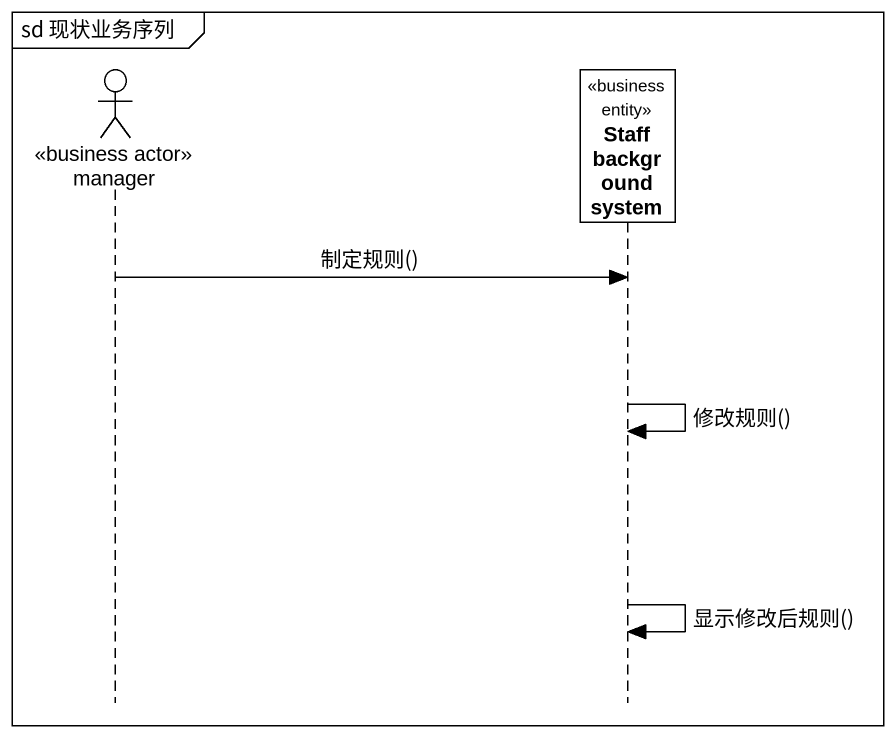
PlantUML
@startuml
mainframe sd 现状业务序列
hide footbox
actor manager <<business actor>>
participant "Staff background system" as Staff_background_system <<business entity>>

manager -> Staff_background_system : 制定规则()
Staff_background_system -> Staff_background_system : 修改规则()
Staff_background_system -> Staff_background_system : 显示修改后规则()
@enduml
